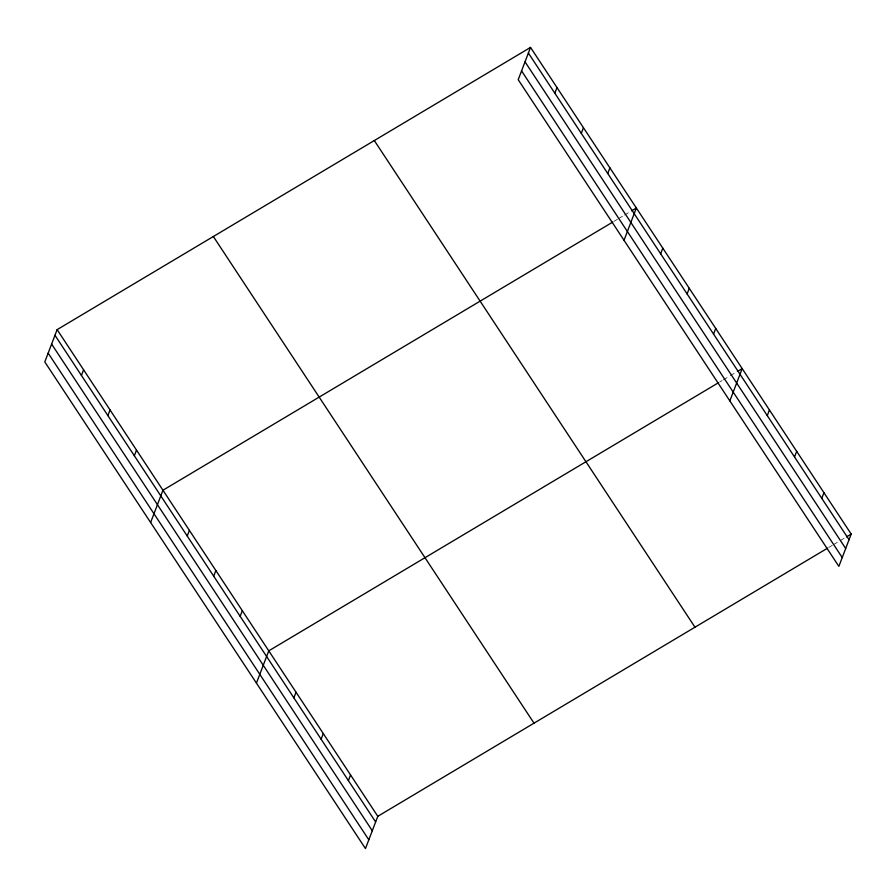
<?xml version="1.0" encoding="UTF-8"?>
<svg xmlns="http://www.w3.org/2000/svg" width="896" height="896" viewBox="0 0 896 896"><rect width="100%" height="100%" fill="white"/><g stroke="black" fill="none" stroke-linecap="round" stroke-linejoin="round"><path stroke-width="0.67" stroke-dasharray="4.48 3.36" d="M613.872 221.413L617.422 219.296M618.598 218.59L623.336 215.768M624.523 215.062L630.437 211.534M719.69 382.01L722.053 380.598M723.24 379.893L729.154 376.365M730.341 375.659L736.254 372.131M828.71 547.478L832.261 545.362M833.448 544.656L845.286 537.6"/><path stroke-width="1.34" d="M530.533 47.41L518.202 79.699L838.869 566.362L851.2 534.072L530.533 47.41L57.131 329.638L44.8 361.928L365.467 848.59L377.798 816.301L827.534 548.184M81.424 375.435L83.586 369.79M107.878 415.587L110.04 409.942M134.333 455.739L136.494 450.094M150.618 522.525L162.949 490.235L612.685 222.118M187.242 536.032L189.403 530.387M213.696 576.184L215.858 570.539M240.162 616.336L242.312 610.691M256.435 683.122L268.766 650.843L718.502 382.715M293.866 697.85L296.027 692.205M554.837 93.206L556.987 87.562M321.126 739.222L323.277 733.566M581.291 133.358L583.442 127.714M348.376 780.584L350.538 774.939M607.746 173.51L609.896 167.854M624.03 240.296L636.35 208.006L631.624 210.829M660.654 253.803L662.805 248.158M687.109 293.955L689.259 288.31M713.563 334.107L715.725 328.462M729.848 400.893L742.179 368.603L737.442 371.426M767.278 415.621L769.429 409.976M794.528 456.982L796.69 451.338M821.789 498.355L823.939 492.71M846.462 536.894L851.2 534.072M528.382 53.054L849.038 539.717M525.022 61.846L845.69 548.509M521.562 70.907L842.229 557.57M374.315 140.549L694.971 627.211M213.349 236.51L534.016 723.173M57.131 329.638L377.798 816.301M54.97 335.294L375.637 821.946M51.621 344.075L372.277 830.738M48.16 353.136L368.816 839.798"/></g></svg>
